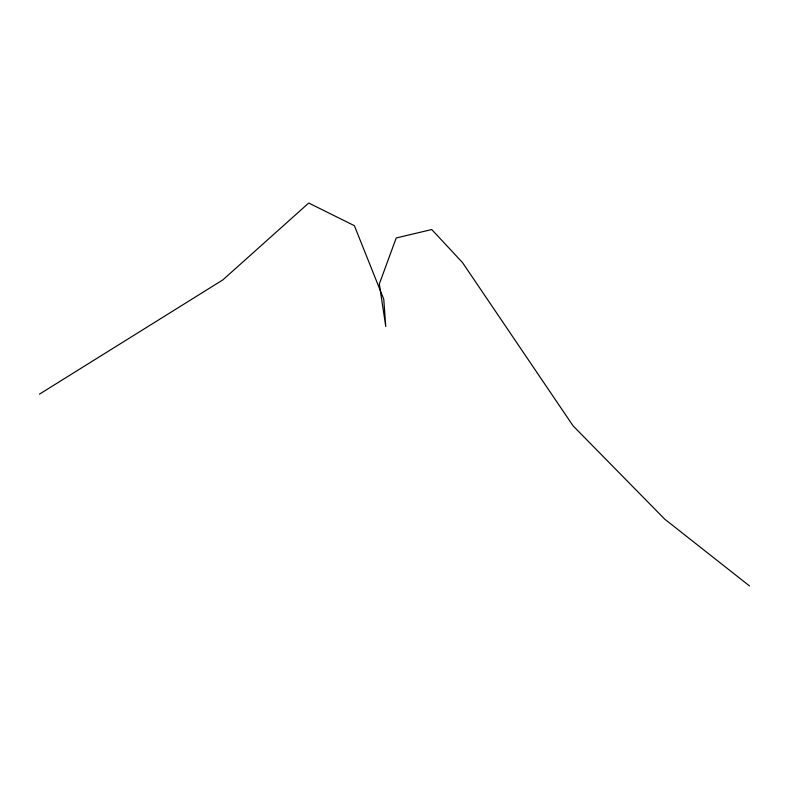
<?xml version="1.0" encoding="UTF-8"?>
<svg xmlns="http://www.w3.org/2000/svg" width="789" height="789" viewBox="0 0 789 789"><rect width="100%" height="100%" fill="white"/><g stroke="black" fill="none" stroke-linecap="round" stroke-linejoin="round"><path stroke-width="1.18" d="M39.45 394.165L222.912 279.848L308.736 203.02L354.389 225.693L383.76 299.218L385.762 326.498L379.331 283.961L396.216 237.962L431.751 229.54L462.512 262.589L573.11 425.892L664.703 519.132L749.55 585.98"/></g></svg>
